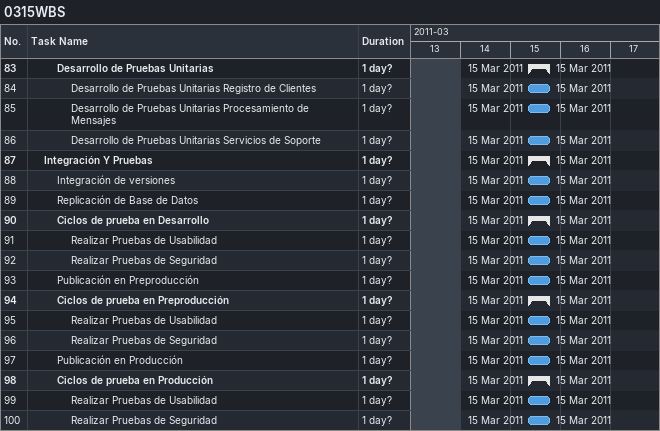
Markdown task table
0315WBS

| ID | Level | Task | Duration | Start | Finish |
|---|---|---|---|---|---|
| 83 | 3 | **Desarrollo de Pruebas Unitarias** | 1d? | 2011-03-15 | 2011-03-15 |
| 84 | 4 | Desarrollo de Pruebas Unitarias Registro de Clientes | 1d? | 2011-03-15 | 2011-03-15 |
| 85 | 4 | Desarrollo de Pruebas Unitarias Procesamiento de Mensajes | 1d? | 2011-03-15 | 2011-03-15 |
| 86 | 4 | Desarrollo de Pruebas Unitarias Servicios de Soporte | 1d? | 2011-03-15 | 2011-03-15 |
| 87 | 2 | **Integración Y Pruebas** | 1d? | 2011-03-15 | 2011-03-15 |
| 88 | 3 | Integración de versiones | 1d? | 2011-03-15 | 2011-03-15 |
| 89 | 3 | Replicación de Base de Datos | 1d? | 2011-03-15 | 2011-03-15 |
| 90 | 3 | **Ciclos de prueba en Desarrollo** | 1d? | 2011-03-15 | 2011-03-15 |
| 91 | 4 | Realizar Pruebas de Usabilidad | 1d? | 2011-03-15 | 2011-03-15 |
| 92 | 4 | Realizar Pruebas de Seguridad | 1d? | 2011-03-15 | 2011-03-15 |
| 93 | 3 | Publicación en Preproducción | 1d? | 2011-03-15 | 2011-03-15 |
| 94 | 3 | **Ciclos de prueba en Preproducción** | 1d? | 2011-03-15 | 2011-03-15 |
| 95 | 4 | Realizar Pruebas de Usabilidad | 1d? | 2011-03-15 | 2011-03-15 |
| 96 | 4 | Realizar Pruebas de Seguridad | 1d? | 2011-03-15 | 2011-03-15 |
| 97 | 3 | Publicación en Producción | 1d? | 2011-03-15 | 2011-03-15 |
| 98 | 3 | **Ciclos de prueba en Producción** | 1d? | 2011-03-15 | 2011-03-15 |
| 99 | 4 | Realizar Pruebas de Usabilidad | 1d? | 2011-03-15 | 2011-03-15 |
| 100 | 4 | Realizar Pruebas de Seguridad | 1d? | 2011-03-15 | 2011-03-15 |
